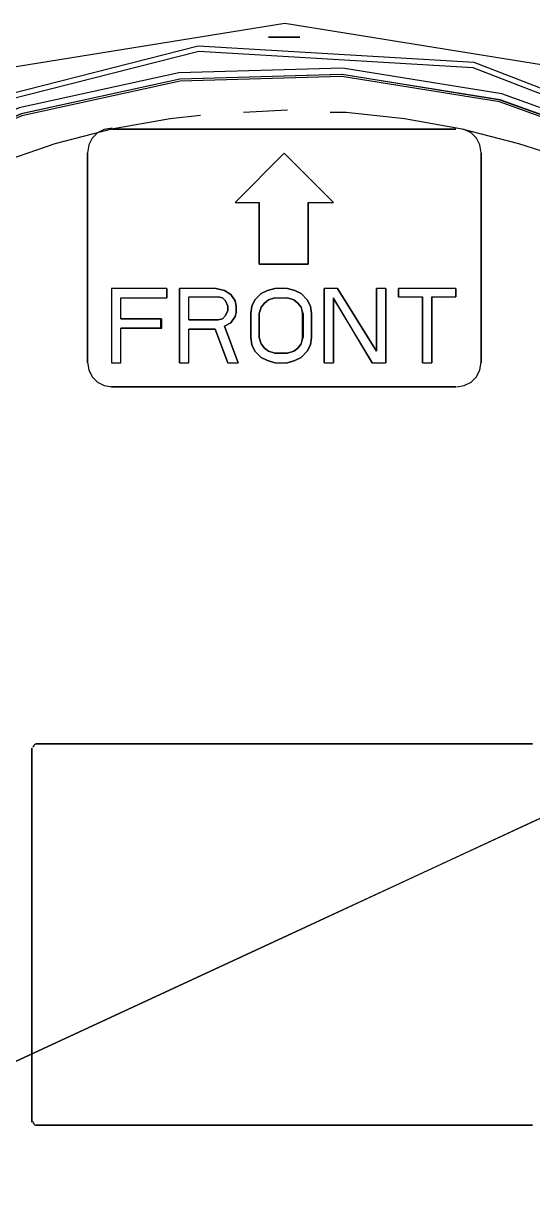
# Model space of a CAD drawing. Header units: millimetres. Extents: x -495897 to 1376592, y -28539 to 470976.
# Drawn here: x 508448 to 511125, y 206734 to 212878 of the extents above; entities that cross this region are included whole.
import ezdxf

# ---------------------------------------------------------------- set-up
doc = ezdxf.new("R2010")
doc.units = ezdxf.units.MM

msp = doc.modelspace()

# ---------------------------------------------------------------- linework, layer by layer
at = {"color": 0}
for p, q in [((509902.039, 212806.275), (509736.939, 212806.275)), ((509736.939, 212806.275), (509902.039, 212806.275)), ((509379.309, 212393.525), (509219.669, 212377.015)), ((509836.129, 212421.085), (509604.859, 212410.165)), ((510144.229, 212410.165), (510061.679, 212410.165)), ((510452.459, 212377.145), (510144.229, 212410.165)), ((509219.669, 212377.015), (508911.439, 212322.025)), ((510755.099, 212322.025), (510452.459, 212377.145)), ((508911.439, 212322.025), (508614.389, 212244.935)), ((508911.439, 212322.025), (508911.439, 212322.025)), ((508911.439, 212322.025), (510722.209, 212322.025)), ((510722.209, 212322.025), (508911.439, 212322.025)), ((510722.209, 212322.025), (510722.209, 212322.025)), ((511052.409, 212244.935), (510755.099, 212322.025)), ((508614.389, 212244.935), (508322.669, 212145.875)), ((511173.309, 212206.455), (511052.409, 212244.935)), ((508784.949, 211094.825), (508784.949, 212195.535)), ((508784.949, 212195.535), (508784.949, 211094.825)), ((508784.949, 212195.535), (508784.949, 212195.535)), ((509560.919, 211936.835), (509819.489, 212195.535)), ((509819.489, 212195.535), (509560.919, 211936.835)), ((509819.489, 212195.535), (510078.189, 211936.835)), ((510078.189, 211936.835), (509819.489, 212195.535)), ((510854.159, 212195.535), (510854.159, 211094.825)), ((510854.159, 211094.825), (510854.159, 212195.535)), ((510854.159, 212195.535), (510854.159, 212195.535)), ((509560.919, 211936.835), (509687.409, 211936.835)), ((509560.919, 211936.835), (509687.409, 211936.835)), ((509687.409, 211612.095), (509687.409, 211936.835)), ((509687.409, 211936.835), (509687.409, 211612.095)), ((509946.109, 211936.835), (509946.109, 211612.225)), ((509946.109, 211612.225), (509946.109, 211936.835)), ((509946.109, 211936.835), (510078.189, 211936.835)), ((509946.109, 211936.835), (510078.189, 211936.835)), ((509946.109, 211612.095), (509687.409, 211612.095)), ((509687.409, 211612.095), (509946.109, 211612.095)), ((508911.439, 211485.605), (508911.439, 211094.825)), ((508911.439, 211485.605), (508911.439, 211094.825)), ((509203.159, 211485.605), (508911.439, 211485.605)), ((509203.159, 211485.605), (508911.439, 211485.605)), ((509203.159, 211485.605), (509203.159, 211435.945)), ((509203.159, 211435.945), (509203.159, 211485.605)), ((509269.199, 211094.825), (509269.199, 211485.605)), ((509269.199, 211485.605), (509269.199, 211094.825)), ((509461.729, 211485.605), (509269.199, 211485.605)), ((509461.729, 211485.605), (509269.199, 211485.605)), ((509461.729, 211485.605), (509505.929, 211474.425)), ((509505.929, 211474.425), (509461.729, 211485.605)), ((509505.929, 211474.425), (509538.949, 211452.455)), ((509538.949, 211452.455), (509505.929, 211474.425)), ((509698.589, 211458.045), (509731.479, 211474.685)), ((509731.479, 211474.685), (509698.589, 211458.045)), ((509731.479, 211474.425), (509770.089, 211485.605)), ((509770.089, 211485.605), (509731.479, 211474.425)), ((509836.129, 211485.605), (509770.089, 211485.605)), ((509836.129, 211485.605), (509770.089, 211485.605)), ((509836.129, 211485.605), (509874.479, 211474.425)), ((509874.479, 211474.425), (509836.129, 211485.605)), ((509874.479, 211474.425), (509907.629, 211458.045)), ((509907.629, 211458.045), (509874.479, 211474.425)), ((510028.659, 211094.825), (510028.659, 211485.605)), ((510028.659, 211485.605), (510028.659, 211094.825)), ((510100.159, 211485.605), (510028.659, 211485.605)), ((510100.159, 211485.605), (510028.659, 211485.605)), ((510100.159, 211485.605), (510303.869, 211155.275)), ((510303.869, 211155.275), (510100.159, 211485.605)), ((510303.869, 211155.275), (510303.869, 211485.605)), ((510303.869, 211485.605), (510303.869, 211155.275)), ((510353.399, 211485.605), (510303.869, 211485.605)), ((510353.399, 211485.605), (510303.869, 211485.605)), ((510353.399, 211485.605), (510353.399, 211094.825)), ((510353.399, 211094.825), (510353.399, 211485.605)), ((510419.439, 211441.535), (510419.439, 211485.605)), ((510419.439, 211485.605), (510419.439, 211441.535)), ((510722.209, 211485.605), (510419.439, 211485.605)), ((510722.209, 211485.605), (510419.439, 211485.605)), ((510722.209, 211485.605), (510722.209, 211441.535)), ((510722.209, 211441.535), (510722.209, 211485.605)), ((508960.969, 211325.965), (508960.969, 211435.945)), ((508960.969, 211325.965), (508960.969, 211435.945)), ((508960.969, 211435.945), (509203.159, 211435.945)), ((508960.969, 211435.945), (509203.159, 211435.945)), ((509318.729, 211320.375), (509318.729, 211441.535)), ((509318.729, 211320.375), (509318.729, 211441.535)), ((509318.729, 211441.535), (509472.779, 211441.535)), ((509318.729, 211441.535), (509472.779, 211441.535)), ((509494.879, 211435.945), (509472.779, 211441.535)), ((509472.779, 211441.535), (509494.879, 211435.945)), ((509511.389, 211419.435), (509494.879, 211435.945)), ((509494.879, 211435.945), (509511.389, 211419.435)), ((509522.309, 211392.005), (509511.389, 211419.435)), ((509511.389, 211419.435), (509522.309, 211392.005)), ((509538.949, 211452.455), (509560.919, 211419.435)), ((509560.919, 211419.435), (509538.949, 211452.455)), ((509560.919, 211419.435), (509566.379, 211391.875)), ((509566.379, 211391.875), (509560.919, 211419.435)), ((509648.929, 211392.005), (509665.439, 211425.025)), ((509665.439, 211425.025), (509648.929, 211392.005)), ((509665.439, 211425.025), (509698.589, 211458.045)), ((509698.589, 211458.045), (509665.439, 211425.025)), ((509736.939, 211425.025), (509715.099, 211408.515)), ((509715.099, 211408.515), (509736.939, 211425.025)), ((509770.089, 211435.945), (509736.939, 211425.025)), ((509736.939, 211425.025), (509770.089, 211435.945)), ((509770.089, 211435.945), (509836.129, 211435.945)), ((509770.089, 211435.945), (509836.129, 211435.945)), ((509869.149, 211425.025), (509836.129, 211435.945)), ((509836.129, 211435.945), (509869.149, 211425.025)), ((509891.119, 211408.515), (509869.149, 211425.025)), ((509869.149, 211425.025), (509891.119, 211408.515)), ((509907.629, 211458.045), (509940.649, 211425.025)), ((509940.649, 211425.025), (509907.629, 211458.045)), ((509940.649, 211425.025), (509957.029, 211391.875)), ((509957.029, 211391.875), (509940.649, 211425.025)), ((510078.189, 211094.825), (510078.189, 211435.945)), ((510281.899, 211094.825), (510078.189, 211435.945)), ((510078.189, 211430.355), (510078.189, 211094.825)), ((510078.189, 211430.355), (510281.899, 211094.825)), ((510419.439, 211441.535), (510546.059, 211441.535)), ((510419.439, 211441.535), (510546.059, 211441.535)), ((510546.059, 211094.825), (510546.059, 211441.535)), ((510546.059, 211441.535), (510546.059, 211094.825)), ((510595.589, 211441.535), (510595.589, 211094.825)), ((510595.589, 211094.825), (510595.589, 211441.535)), ((510595.589, 211441.535), (510722.209, 211441.535)), ((510595.589, 211441.535), (510722.209, 211441.535)), ((509511.389, 211342.475), (509522.439, 211370.035)), ((509522.439, 211370.035), (509511.389, 211342.475)), ((509522.309, 211370.035), (509522.309, 211391.875)), ((509522.309, 211391.875), (509522.309, 211370.035)), ((509566.379, 211358.855), (509560.919, 211337.015)), ((509560.919, 211337.015), (509566.379, 211358.855)), ((509566.379, 211392.005), (509566.379, 211358.855)), ((509566.379, 211358.855), (509566.379, 211392.005)), ((509643.599, 211353.395), (509648.929, 211391.875)), ((509648.929, 211391.875), (509643.599, 211353.395)), ((509643.599, 211226.905), (509643.599, 211353.395)), ((509643.599, 211353.395), (509643.599, 211226.905)), ((509698.589, 211386.545), (509687.409, 211353.395)), ((509687.409, 211353.395), (509698.589, 211386.545)), ((509687.409, 211353.395), (509687.409, 211226.905)), ((509687.409, 211226.905), (509687.409, 211353.395)), ((509715.099, 211408.515), (509698.589, 211386.545)), ((509698.589, 211386.545), (509715.099, 211408.515)), ((509907.629, 211386.545), (509891.119, 211408.515)), ((509891.119, 211408.515), (509907.629, 211386.545)), ((509918.679, 211353.395), (509907.629, 211386.545)), ((509907.629, 211386.545), (509913.219, 211353.395)), ((509913.219, 211353.395), (509913.219, 211226.905)), ((509918.679, 211353.395), (509918.679, 211226.905)), ((509957.029, 211392.005), (509962.619, 211353.395)), ((509962.619, 211353.395), (509957.029, 211392.005)), ((509962.619, 211353.395), (509962.619, 211226.905)), ((509962.619, 211226.905), (509962.619, 211353.395)), ((509170.269, 211325.965), (508960.969, 211325.965)), ((508960.969, 211325.965), (509175.599, 211325.965)), ((509170.269, 211276.305), (509170.269, 211325.965)), ((509175.599, 211276.305), (509175.599, 211325.965)), ((509318.729, 211320.375), (509472.779, 211320.375)), ((509472.779, 211320.375), (509318.729, 211320.375)), ((509472.779, 211320.375), (509494.879, 211325.965)), ((509494.879, 211325.965), (509472.779, 211320.375)), ((509494.879, 211325.965), (509511.389, 211342.475)), ((509511.389, 211342.475), (509494.879, 211325.965)), ((509538.949, 211303.865), (509505.929, 211287.485)), ((509505.929, 211287.485), (509538.949, 211303.865)), ((509505.929, 211287.485), (509577.429, 211094.825)), ((509577.429, 211094.825), (509505.929, 211287.485)), ((509560.919, 211336.885), (509538.949, 211303.865)), ((509538.949, 211303.865), (509560.919, 211336.885)), ((508960.969, 211094.825), (508960.969, 211276.305)), ((508960.969, 211094.825), (508960.969, 211276.305)), ((509170.269, 211276.305), (508960.969, 211276.305)), ((508960.969, 211276.305), (509175.599, 211276.305)), ((509318.729, 211094.825), (509318.729, 211270.975)), ((509318.729, 211094.825), (509318.729, 211270.975)), ((509456.399, 211270.975), (509318.729, 211270.975)), ((509318.729, 211270.975), (509456.399, 211270.975)), ((509522.309, 211094.825), (509456.399, 211270.975)), ((509456.399, 211270.975), (509522.309, 211094.825)), ((509648.929, 211188.425), (509643.599, 211226.905)), ((509643.599, 211226.905), (509648.929, 211188.425)), ((509687.409, 211226.905), (509698.589, 211193.885)), ((509698.589, 211193.885), (509687.409, 211226.905)), ((509913.219, 211226.905), (509907.629, 211193.885)), ((509907.629, 211193.885), (509918.679, 211226.905)), ((509962.619, 211226.905), (509957.029, 211188.425)), ((509957.029, 211188.425), (509962.619, 211226.905)), ((509665.439, 211155.275), (509648.929, 211188.425)), ((509648.929, 211188.425), (509665.439, 211155.275)), ((509698.589, 211193.885), (509715.099, 211171.915)), ((509715.099, 211171.915), (509698.589, 211193.885)), ((509715.099, 211171.915), (509736.939, 211155.275)), ((509736.939, 211155.275), (509715.099, 211171.915)), ((509869.149, 211155.275), (509891.119, 211171.915)), ((509891.119, 211171.915), (509869.149, 211155.275)), ((509891.119, 211171.915), (509907.629, 211193.885)), ((509907.629, 211193.885), (509891.119, 211171.915)), ((509957.029, 211188.425), (509940.649, 211155.275)), ((509940.649, 211155.275), (509957.029, 211188.425)), ((509698.589, 211122.255), (509665.439, 211155.275)), ((509665.439, 211155.275), (509698.589, 211122.255)), ((509731.479, 211105.745), (509698.589, 211122.255)), ((509698.589, 211122.255), (509731.479, 211105.745)), ((509770.089, 211094.825), (509731.479, 211105.745)), ((509731.479, 211105.745), (509770.089, 211094.825)), ((509736.939, 211155.275), (509770.089, 211144.355)), ((509770.089, 211144.355), (509736.939, 211155.275)), ((509770.089, 211144.355), (509836.129, 211144.355)), ((509836.129, 211144.355), (509770.089, 211144.355)), ((509836.129, 211144.355), (509869.149, 211155.275)), ((509869.149, 211155.275), (509836.129, 211144.355)), ((509874.479, 211105.745), (509836.129, 211094.825)), ((509836.129, 211094.825), (509874.479, 211105.745)), ((509907.629, 211122.255), (509874.479, 211105.745)), ((509874.479, 211105.745), (509907.629, 211122.255)), ((509940.649, 211155.275), (509907.629, 211122.255)), ((509907.629, 211122.255), (509940.649, 211155.275)), ((508784.949, 211094.825), (508784.949, 211094.825)), ((508911.439, 211094.825), (508960.969, 211094.825)), ((508911.439, 211094.825), (508960.969, 211094.825)), ((509269.199, 211094.825), (509318.729, 211094.825)), ((509269.199, 211094.825), (509318.729, 211094.825)), ((509522.309, 211094.825), (509577.429, 211094.825)), ((509522.309, 211094.825), (509577.429, 211094.825)), ((509770.089, 211094.825), (509836.129, 211094.825)), ((509770.089, 211094.825), (509836.129, 211094.825)), ((510028.659, 211094.825), (510078.189, 211094.825)), ((510028.659, 211094.825), (510078.189, 211094.825)), ((510281.899, 211094.825), (510353.399, 211094.825)), ((510281.899, 211094.825), (510353.399, 211094.825)), ((510546.059, 211094.825), (510595.589, 211094.825)), ((510546.059, 211094.825), (510595.589, 211094.825)), ((510854.159, 211094.825), (510854.159, 211094.825)), ((508911.439, 210968.205), (508911.439, 210968.205)), ((510722.209, 210968.205), (508911.439, 210968.205)), ((508911.439, 210968.205), (510722.209, 210968.205)), ((510722.209, 210968.205), (510722.209, 210968.205)), ((509836.129, 208084.545), (515119.329, 210538.945)), ((513765.509, 209906.105), (509836.129, 208084.545)), ((508515.329, 209091.525), (508515.329, 209091.525)), ((508515.329, 209091.525), (511123.779, 209091.525)), ((511123.779, 209091.525), (508515.329, 209091.525)), ((511123.779, 209091.525), (511123.779, 209091.525)), ((508493.229, 207104.995), (508493.229, 209069.685)), ((508493.229, 209069.685), (508493.229, 207104.995)), ((508493.229, 209069.685), (508493.229, 209069.685)), ((509836.129, 208084.545), (505317.979, 205993.105)), ((505901.159, 206262.725), (509836.129, 208084.545)), ((508493.229, 207104.995), (508493.229, 207104.995)), ((508515.329, 207088.225), (508515.329, 207088.225)), ((511123.779, 207088.225), (508515.329, 207088.225)), ((508515.329, 207088.225), (511123.779, 207088.225)), ((511123.779, 207088.225), (511123.779, 207088.225))]:
    msp.add_line(p, q, dxfattribs=at)
for points in [[(509822.349, 212877.905), (508309.929, 212633.895), (506996.279, 211954.645), (505960.439, 210918.805), (505281.189, 209605.285), (505037.179, 208092.735)], [(514607.519, 208092.735), (514363.509, 209605.285), (513684.259, 210918.805), (512648.419, 211954.645), (511334.769, 212633.895), (509822.349, 212877.905)], [(510817.499, 212671.855), (509366.959, 212757.655), (508004.559, 212412.115), (506815.319, 211686.975), (505883.999, 210634.235), (505295.879, 209305.375)], [(510811.779, 212644.945), (509369.689, 212730.225), (508015.219, 212386.765), (506832.869, 211666.045), (505907.139, 210619.415), (505322.399, 209298.355)], [(513135.919, 211224.695), (512489.429, 211790.975), (511758.049, 212221.015), (510962.969, 212507.275), (510125.379, 212642.215), (509266.209, 212618.295)], [(514416.679, 207321.835), (514433.059, 208766.395), (514025.249, 210102.925), (513248.759, 211249.395), (512159.099, 212124.035), (510811.779, 212644.945)], [(514443.719, 207317.285), (514460.229, 208770.295), (514050.079, 210114.625), (513269.039, 211267.985), (512172.879, 212147.825), (510817.499, 212671.855)], [(509266.209, 212618.295), (508426.929, 212433.565), (507646.929, 212099.985), (506944.799, 211629.645), (506339.389, 211035.285), (505849.159, 210329.385)], [(509270.369, 212585.535), (508437.069, 212402.235), (507662.659, 212070.865), (506965.729, 211604.035), (506364.609, 211013.965), (505878.019, 210313.265)], [(509270.369, 212585.535), (508437.589, 212402.235), (507663.439, 212071.255), (506966.769, 211604.815), (506365.649, 211015.395), (505878.799, 210315.215)], [(513111.999, 211201.945), (512470.189, 211764.065), (511744.139, 212191.115), (510954.779, 212475.295), (510123.299, 212609.325), (509270.369, 212585.535)], [(513110.569, 211203.635), (512468.759, 211765.105), (511742.969, 212191.635), (510953.999, 212475.555), (510122.909, 212609.325), (509270.369, 212585.535)], [(513102.509, 211195.835), (512462.259, 211756.135), (511738.159, 212181.625), (510951.269, 212464.895), (510122.129, 212598.275), (509271.669, 212574.355)], [(509271.669, 212574.355), (508440.839, 212391.705), (507668.769, 212061.505), (506973.659, 211596.235), (506374.099, 211008.245), (505888.549, 210309.755)], [(508914.299, 212327.615), (508873.479, 212320.985), (508837.989, 212302.655), (508809.909, 212274.575), (508791.579, 212239.085), (508784.949, 212198.135)], [(508914.299, 212327.615), (508873.479, 212320.985), (508837.989, 212302.655), (508809.909, 212274.575), (508791.579, 212239.085), (508784.949, 212198.135)], [(510854.159, 212198.135), (510847.659, 212239.085), (510829.329, 212274.575), (510801.249, 212302.655), (510765.759, 212320.985), (510724.939, 212327.615)], [(510854.159, 212198.135), (510847.659, 212239.085), (510829.329, 212274.575), (510801.249, 212302.655), (510765.759, 212320.985), (510724.939, 212327.615)], [(508784.949, 211097.555), (508791.579, 211056.605), (508809.909, 211021.115), (508837.989, 210993.165), (508873.479, 210974.835), (508914.299, 210968.205)], [(508784.949, 211097.555), (508791.579, 211056.605), (508809.909, 211021.115), (508837.989, 210993.165), (508873.479, 210974.835), (508914.299, 210968.205)], [(510724.939, 210968.205), (510765.759, 210974.835), (510801.249, 210993.165), (510829.329, 211021.245), (510847.659, 211056.735), (510854.159, 211097.555)], [(510724.939, 210968.205), (510765.759, 210974.835), (510801.249, 210993.165), (510829.329, 211021.245), (510847.659, 211056.735), (510854.159, 211097.555)], [(508518.059, 209091.525), (508511.949, 209090.485), (508506.619, 209087.755), (508502.459, 209083.725), (508499.599, 209078.395), (508498.689, 209072.285)], [(508518.059, 209091.525), (508511.949, 209090.485), (508506.619, 209087.755), (508502.459, 209083.725), (508499.599, 209078.395), (508498.689, 209072.285)], [(508498.689, 207107.595), (508499.599, 207101.485), (508502.459, 207096.285), (508506.619, 207091.995), (508511.949, 207089.265), (508518.059, 207088.225)], [(508498.689, 207107.595), (508499.599, 207101.485), (508502.459, 207096.285), (508506.619, 207091.995), (508511.949, 207089.265), (508518.059, 207088.225)]]:
    msp.add_lwpolyline(points, dxfattribs=at)

doc.saveas('drawing.dxf')
